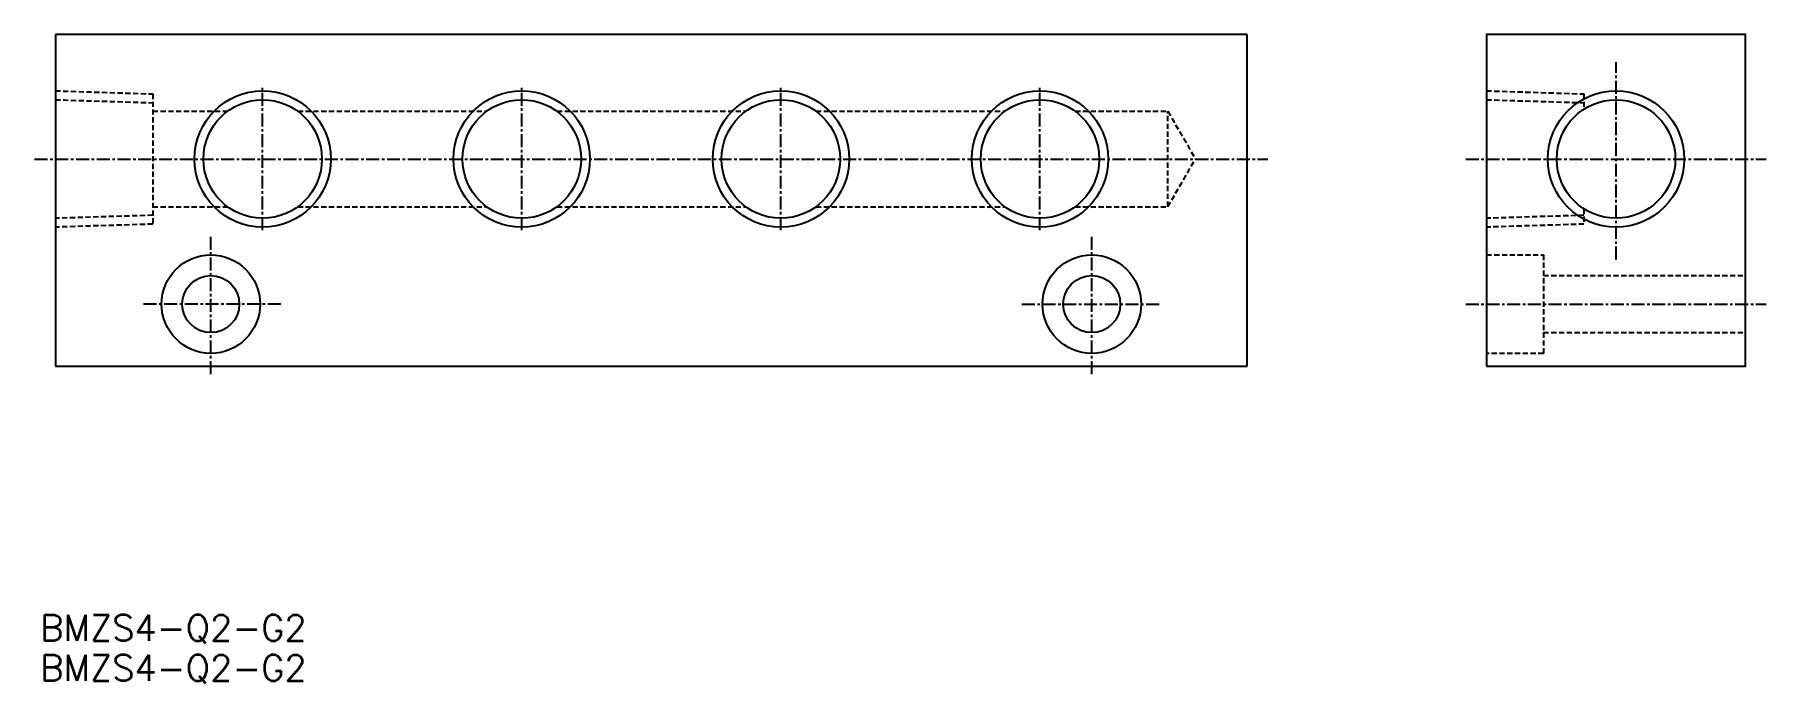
# Model space of a CAD drawing. Extents: x 90 to 257, y 58 to 121.
import ezdxf
from ezdxf.enums import TextEntityAlignment as Align

# ---------------------------------------------------------------- set-up
doc = ezdxf.new("R2010")
doc.units = 0
doc.linetypes.add('CENTER', pattern=[2, 1.25, -0.25, 0.25, -0.25])
doc.linetypes.add('DASHED', pattern=[0.75, 0.5, -0.25])
doc.layers.get('0').update_dxf_attribs({"linetype": 'CONTINUOUS'})
doc.layers.add('CENTER', color=1, linetype='CENTER')
doc.styles.get("Standard").update_dxf_attribs({"font": 'txt.shx', "bigfont": 'extfont.shx'})

msp = doc.modelspace()

# ---------------------------------------------------------------- linework, layer by layer
at = {"color": 7, "linetype": 'CONTINUOUS'}
for p, q in [((207, 121), (92, 121)), ((92, 121), (92, 89)), ((207, 89), (207, 121)), ((92, 89), (207, 89))]:
    msp.add_line(p, q, dxfattribs=at)
at = {"color": 3, "linetype": 'DASHED'}
for p, q in [((92, 115.58), (101.4, 115.28)), ((230.08, 115.58), (239.48, 115.28)), ((92, 114.72), (101.4, 114.43)), ((101.4, 115.28), (101.4, 102.72)), ((230.08, 114.72), (239.48, 114.43)), ((239.48, 115.28), (239.48, 113.81)), ((101.4, 113.6), (108.6, 113.6)), ((115.4, 113.6), (133.6, 113.6)), ((140.4, 113.6), (158.6, 113.6)), ((165.4, 113.6), (183.6, 113.6)), ((190.4, 113.6), (199.34, 113.6)), ((199.34, 113.6), (202, 109)), ((199.34, 104.4), (199.34, 113.6)), ((199.34, 104.4), (202, 109)), ((101.4, 104.4), (108.6, 104.4)), ((115.4, 104.4), (133.6, 104.4)), ((140.4, 104.4), (158.6, 104.4)), ((165.4, 104.4), (183.6, 104.4)), ((190.4, 104.4), (199.34, 104.4)), ((239.48, 104.19), (239.48, 102.72)), ((101.4, 103.57), (92, 103.28)), ((101.4, 102.72), (92, 102.42)), ((239.48, 103.57), (230.08, 103.28)), ((239.48, 102.72), (230.08, 102.42)), ((230.08, 99.75), (235.58, 99.75)), ((235.58, 99.75), (235.58, 90.25)), ((235.58, 97.75), (255.08, 97.75)), ((235.58, 92.25), (255.08, 92.25)), ((235.58, 90.25), (230.08, 90.25))]:
    msp.add_line(p, q, dxfattribs=at)
at = {"color": 7, "linetype": 'CONTINUOUS'}
msp.add_lwpolyline([(230.08, 89), (255.08, 89), (255.08, 121), (230.08, 121)], close=True, dxfattribs=at)
at = {"color": 3, "linetype": 'CONTINUOUS'}
for centre in [(112, 109), (137, 109), (162, 109), (187, 109), (242.58, 109)]:
    msp.add_circle(centre, 6.58, dxfattribs=at)
at = {"color": 7, "linetype": 'CONTINUOUS'}
for centre, radius in [((112, 109), 5.72), ((137, 109), 5.72), ((162, 109), 5.72), ((187, 109), 5.72), ((242.58, 109), 5.72), ((107, 95), 4.75), ((192, 95), 4.75), ((107, 95), 2.75), ((192, 95), 2.75)]:
    msp.add_circle(centre, radius, dxfattribs=at)
at = {"layer": 'CENTER', "color": 1, "linetype": 'CENTER'}
for p, q in [((242.58, 99.3), (242.58, 118.35)), ((112, 102.14), (112, 115.86)), ((137, 102.14), (137, 115.86)), ((137, 102.14), (137, 115.86)), ((162, 102.14), (162, 115.86)), ((162, 102.14), (162, 115.86)), ((187, 102.14), (187, 115.86)), ((90, 109), (209, 109)), ((228.08, 109), (257.08, 109)), ((107, 88.25), (107, 101.75)), ((192, 88.25), (192, 101.75)), ((113.75, 95), (100.25, 95)), ((185.25, 95), (198.75, 95)), ((228.08, 95), (257.08, 95))]:
    msp.add_line(p, q, dxfattribs=at)

# ---------------------------------------------------------------- texts
at = {"color": 7, "linetype": 'CONTINUOUS'}
for p in [(90.53, 63.77), (90.53, 59.9)]:
    msp.add_text('BMZS4-Q2-G2', height=2.5, dxfattribs=at).set_placement(p, align=Align.MIDDLE_LEFT)

doc.saveas('drawing.dxf')
